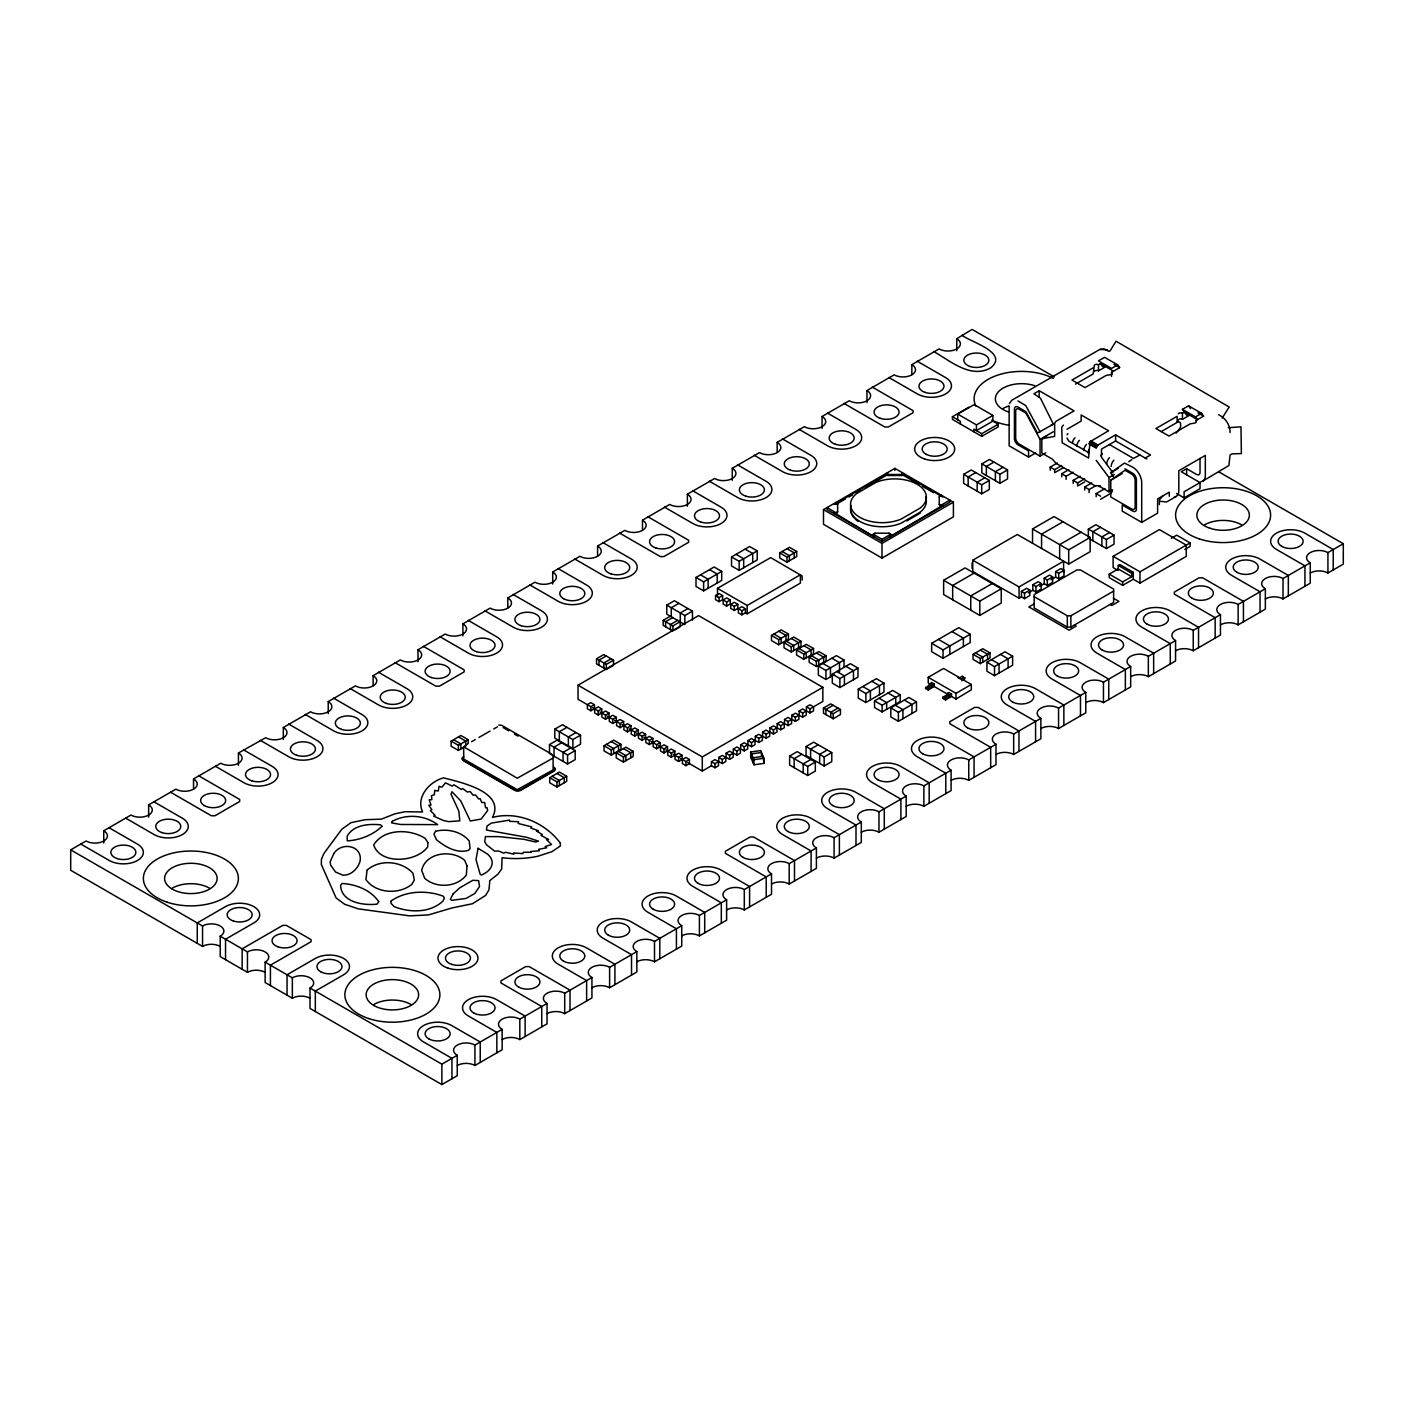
<?xml version="1.0" encoding="UTF-8"?>
<svg xmlns="http://www.w3.org/2000/svg" width="1414" height="1414" viewBox="0 0 1414 1414"><rect width="100%" height="100%" fill="white"/><g stroke="black" fill="none" stroke-linecap="round" stroke-linejoin="round"><path stroke-width="1.5" d="M1063.487 425.154A2.492 1.449 -60 0 0 1061.72 428.23L1062.232 442.829L1088.603 458.048L1090 441.769L1108.558 430.775L1081.162 414.956L1081.162 421.072L1067.022 429.237M1145.234 458.065L1150.536 455.008L1115.628 434.858L1097.953 445.057L1096.186 448.114L1089.116 444.031M1009.437 403.556L1011.717 400.303L1100.092 349.276L1104.069 348.922L1109 351.432L1110.167 350.76L1116.053 341.234L1229.19 407.002L1222.244 417.996M1075.506 384.131L1093.181 373.932L1094.295 365.395A2.492 1.449 0 0 1 1098.484 364.741L1100.428 363.628L1113.507 371.175M1161.23 431.588L1177.137 422.397L1178.251 419.993A2.492 1.449 0 0 1 1182.44 419.339L1190.5 414.691M1176.165 433.179L1180.584 427.346L1180.584 424.094A4.242 2.457 -60 0 0 1177.579 422.362M1162.909 495.819L1159.374 499.902L1159.374 504.604M553.104 756.437L553.104 769.905L517.277 789.648L463.81 759.106L463.615 746.769L467.875 743.852M553.669 757.692L517.277 778.213L463.615 746.769M1113.401 476.942L1110.768 472.665L1124.466 463.085L1132.861 467.256A12.496 7.211 60 0 1 1141.699 482.563L1141.699 522.367L1157.606 513.176L1157.606 498.895L1169.272 492.16L1169.272 496.243M1128.743 461.706L1131.889 459.515M1110.768 480.212L1124.996 470.261L1131.624 474.097A5.002 2.881 60 0 1 1135.159 480.212L1135.159 506.954A5.002 2.881 60 0 1 1131.624 508.987L1110.768 496.95L1110.768 480.212L1122.133 473.655M283.33 739.504L283.33 727.503L310.55 711.79A12.496 7.211 0 0 0 328.225 711.79A12.496 7.211 0 0 0 328.225 701.591L355.444 685.878A12.496 7.211 0 0 0 373.119 685.878A12.496 7.211 0 0 0 373.119 675.68L400.339 659.949A12.496 7.211 0 0 0 418.014 659.949A12.496 7.211 0 0 0 418.014 649.751L445.233 634.038A12.496 7.211 0 0 0 462.908 634.038A12.496 7.211 0 0 0 462.908 623.839L490.128 608.126A12.496 7.211 0 0 0 507.803 608.126A12.496 7.211 0 0 0 507.803 597.91L535.022 582.197A12.496 7.211 0 0 0 552.697 582.197A12.496 7.211 0 0 0 552.697 571.998L579.917 556.285A12.496 7.211 0 0 0 597.592 556.285A12.496 7.211 0 0 0 597.592 546.069L624.811 530.356A12.496 7.211 0 0 0 642.486 530.356A12.496 7.211 0 0 0 642.486 520.158L669.706 504.445A12.496 7.211 0 0 0 687.381 504.445A12.496 7.211 0 0 0 687.381 494.228L714.6 478.515A12.496 7.211 0 0 0 732.275 478.515A12.496 7.211 0 0 0 732.275 468.317L759.495 452.604A12.496 7.211 0 0 0 777.17 452.604A12.496 7.211 0 0 0 777.17 442.388L804.389 426.675A12.496 7.211 0 0 0 822.064 426.675A12.496 7.211 0 0 0 822.064 416.476L849.284 400.763A12.496 7.211 0 0 0 866.959 400.763A12.496 7.211 0 0 0 866.959 390.564L894.178 374.834A12.496 7.211 0 0 0 911.853 374.834A12.496 7.211 0 0 0 911.853 364.635L939.073 348.922A12.496 7.211 0 0 0 956.748 348.922A12.496 7.211 0 0 0 956.748 338.724L972.125 329.427L1054.402 376.937M947.097 694.751L947.097 693.514L949.748 696.271L947.097 694.751L942.855 697.19L942.855 698.41L945.506 699.948L951.516 696.483L955.988 699.064L971.33 689.785L971.33 684.482L943.58 668.451L928.238 677.324L928.238 683.033L931.561 684.959M220.231 946.408A12.496 7.211 0 0 0 202.555 946.408L70.7 870.282L70.7 849.867L86.077 840.994A12.496 7.211 0 0 0 103.752 840.994A12.496 7.211 0 0 0 103.752 830.778L130.972 815.065A12.496 7.211 0 0 0 148.647 815.065A12.496 7.211 0 0 0 148.647 804.866L175.866 789.153A12.496 7.211 0 0 0 193.541 789.153L193.541 778.937L220.761 763.224A12.496 7.211 0 0 0 238.436 763.224A12.496 7.211 0 0 0 238.436 753.026L265.655 737.719A12.496 7.211 0 0 0 283.33 737.719A12.496 7.211 0 0 0 283.33 727.503M957.72 419.799L957.72 414.09L976.455 424.907L976.455 430.616L992.893 421.125L998.196 424.2L998.196 426.851L981.758 436.343L952.417 419.392L952.417 416.741L968.855 407.25M957.72 414.09L974.158 404.598L992.893 415.416L992.893 421.125M696.006 577.46L714.088 567.014L721.706 571.415L721.706 580.429L703.624 590.875L696.006 586.474L696.006 577.46L703.624 581.861L721.706 571.415M731.533 556.957L749.614 546.511L757.232 550.912L757.232 559.926L739.151 570.355L731.533 565.971L731.533 556.957L739.151 561.34L757.232 550.912M823.496 509.606L894.903 468.388L953.407 502.164L953.407 516.852L882 558.07L823.496 524.294L823.496 509.606L882 543.383L953.407 502.164M834.101 504.498L887.833 473.478M835.939 504.462L845.201 499.107M848.913 496.968L852.624 494.829M856.318 492.691L860.03 490.552M865.598 487.335L887.833 474.503L901.973 474.503L903.74 473.478L901.973 475.528L887.833 475.528L886.065 473.478L887.833 475.528M976.455 424.907L992.893 415.416M666.754 605.121L684.836 615.55L684.836 624.564L666.754 614.136L666.754 605.121L674.372 600.72L692.453 611.166L692.453 620.18M1112.535 489.81L1109 491.842L1098.395 485.727L1094.86 485.727L1055.975 463.279L1052.44 459.197L1041.835 453.063L1041.835 438.782L1054.65 436.378L1054.65 424.147A2.492 1.449 -60 0 1 1056.417 421.072L1074.092 410.873L1039.184 390.724L1033.881 393.781L1040.51 398.271L1053.324 424.182L1037.434 433.073L1025.839 411.58L1017.974 407.055A5.002 2.881 60 0 0 1014.439 409.088L1014.439 438.676A5.002 2.881 60 0 0 1017.974 444.809L1028.579 450.925L1028.579 457.058L1035.649 452.975M678.879 603.336L671.279 607.72L671.279 616.734M939.267 504.197L941.035 505.222L949.872 500.114L949.872 502.164L882 541.35L827.031 509.606L827.031 507.573L835.868 512.663L837.636 511.638M1093.181 367.817L1071.971 380.048L1085.051 387.613L1106.261 375.364L1110.45 374.71A2.492 1.449 0 0 0 1111.563 372.306L1119.623 367.64L1117.679 364.883L1104.599 357.335L1098.484 360.87L1111.563 368.418L1117.679 364.883M973.804 431.747L973.804 429.096L981.758 433.691L998.196 424.2M464.075 747.14L458.401 750.41L451.154 746.221L451.154 741.113L460.876 735.51L468.122 739.699L468.122 743.092M717.481 596.69L717.481 588.33L770.683 557.611L802.145 575.975L802.145 580.058M596.549 658.765L603.796 654.594L613.517 660.197L613.517 665.305L606.27 669.494L596.549 663.873L596.549 658.765L606.27 664.386L613.517 660.197M663.184 620.304L672.905 625.907L672.905 631.015L663.184 625.395L663.184 620.304L670.43 616.115M779.715 552.892L789.436 547.289L796.683 551.478L796.683 556.568L786.962 562.189L779.715 558L779.715 552.892L786.962 557.081L796.683 551.478M1094.295 371.511A2.492 1.449 0 0 1 1098.484 370.875L1104.935 367.145M687.929 608.55L680.311 612.951L680.152 626.826L674.708 629.972M606.217 655.99L598.97 660.179L598.97 665.269M672.852 617.511L665.605 621.7L665.605 626.809M715.537 595.577L719.072 593.527L722.607 595.577L722.607 599.642L719.072 601.692L715.537 599.642L715.537 595.577L719.072 597.609L722.607 595.577M451.154 741.113L458.401 745.302L468.122 739.699M684.836 615.55L692.453 611.166M611.078 658.8L603.831 662.989L603.831 668.08M677.713 620.322L670.466 624.511L670.466 629.619M471.569 741.714L475.263 739.593M478.957 737.454L490.022 731.056M493.716 728.935L497.41 726.796M672.905 625.907L680.152 621.736M723.137 599.96L726.672 597.91L730.207 599.96L730.207 604.043L726.672 606.076L723.137 604.043L723.137 599.96L726.672 601.993L730.207 599.96M594.428 704.667L590.893 702.617L587.358 704.667L587.358 708.75L590.893 710.782L594.428 708.75L594.428 704.667L590.893 706.7L578.043 699.294L578.043 685.207L698.587 615.603L822.842 687.345L822.842 701.432L809.992 708.856L806.457 706.806L806.21 715.113L802.675 717.145L795.357 713.204L791.822 715.254L791.822 719.319L795.357 721.37L798.892 719.319L798.892 715.254L795.357 717.287L791.822 715.254M730.738 604.344L734.273 602.311L737.808 604.344L737.808 608.427L734.273 610.459L730.738 608.427L730.738 604.344L734.273 606.394L737.808 604.344M963.623 474.362L971.241 469.978L989.323 480.407L989.323 489.421L981.705 493.822L963.623 483.376L963.623 474.362L981.705 484.808L989.323 480.407M981.829 463.863L989.447 459.462L1007.528 469.908L1007.528 478.922L999.91 483.305L981.829 472.877L981.829 463.863L999.91 474.291L1007.528 469.908M738.338 608.727L741.873 606.694L745.408 608.727L745.408 612.81L741.873 614.86L738.338 612.81L738.338 608.727L741.873 610.777L745.408 608.727M975.748 472.576L968.148 476.978L968.148 485.992M993.954 462.078L986.353 466.461L986.353 475.475M717.481 588.33L747.175 605.475L800.377 574.756L800.377 583.116L747.175 613.835L745.408 612.81M874.93 533.184L873.163 535.217L874.93 533.184L889.07 533.184L890.838 535.217L889.07 533.184M939.267 497.056L941.035 495.006L939.267 496.031L939.267 505.222L941.035 506.247L941.035 505.222M1045.741 452.851L1040.068 456.139L1040.068 439.401L1053.324 431.747M1041.835 438.782L1047.138 435.724M906.816 520.9L920.178 513.176M984.798 477.808L977.18 482.192L977.18 491.206M1003.003 467.292L995.385 471.693L995.385 480.707M873.163 534.192L882 539.3L890.838 534.192M554.801 729.129L562.418 724.728L580.5 735.174L580.5 744.188L572.882 748.572L554.801 738.143L554.801 729.129L572.882 739.557L580.5 735.174M599.96 711.949L601.728 712.956L598.193 715.007L594.658 712.956L594.658 708.891L598.193 706.841L601.728 708.891L601.975 717.181L605.51 719.231L609.045 717.181L609.045 713.098L605.51 711.065L601.975 713.098L605.51 715.148L609.045 713.098M566.943 727.344L559.325 731.727L559.325 740.742M594.658 708.891L598.193 710.924L601.728 708.891M549.498 744.559L557.098 740.158L575.18 750.604L575.18 759.618L567.58 764.002L549.498 753.574L549.498 744.559L567.58 754.988L575.18 750.604M575.975 732.558L568.375 736.959L568.375 745.973M561.623 742.774L554.023 747.158L554.023 756.172M623.662 721.547L620.127 723.579L616.592 721.547L616.592 725.629L620.127 727.662L623.662 725.629L623.662 721.547L620.127 719.496L612.81 723.438L609.275 721.405L609.275 717.322L612.81 715.29L616.345 717.322L616.345 721.405L614.577 720.38M609.275 717.322L612.81 719.373L616.345 717.322M1050.231 470.155L1050.231 467.097L1057.301 463.014M570.673 747.988L563.055 752.372L563.055 761.404M1050.231 467.097L1054.65 469.66L1061.72 465.577M771.478 635.452L781.2 629.849L788.446 634.02L788.446 639.128L778.725 644.749L771.478 640.56L771.478 635.452L778.725 639.641L788.446 634.02M1063.487 467.61L1054.65 472.718L1054.65 469.66M1146.86 459.002L1115.628 440.974L1101.488 449.139L1101.488 457.305L1113.012 472.789M623.892 725.771L627.427 723.721L630.962 725.771L630.962 729.836L627.427 731.886L623.892 729.836L623.892 725.771L627.427 727.803L630.962 725.771M1061.72 476.801L1061.72 473.743L1068.79 469.66M1061.72 473.743L1066.138 476.288L1073.208 472.205M1187.848 415.398A7.494 4.33 -60 0 1 1185.904 414.284L1182.44 409.335L1188.555 405.8L1201.635 413.365L1203.579 416.123L1195.519 420.771A2.492 1.449 0 0 1 1195.007 423.033L1190.217 423.829L1169.007 436.078L1155.927 428.53L1177.137 416.282L1177.137 422.397M604.008 745.761L613.729 740.141L620.976 744.33L620.976 749.438L611.255 755.041L604.008 750.869L604.008 745.761L611.255 749.95L620.976 744.33M636.512 733.035L638.28 734.06L634.745 736.111L631.21 734.06L631.21 729.978L634.745 727.945L638.28 729.978L638.509 738.285L642.044 740.317L645.579 738.285L645.579 734.202L642.044 732.169L638.509 734.202L642.044 736.252L645.579 734.202M549.71 777.682L559.431 772.062L566.678 776.251L566.678 781.359L556.957 786.962L549.71 782.79L549.71 777.682L556.957 781.871L566.678 776.251M784.028 642.698L793.749 637.078L800.996 641.267L800.996 646.375L791.274 651.978L784.028 647.806L784.028 642.698L791.274 646.887L800.996 641.267M1178.251 413.86A2.492 1.449 0 0 1 1182.44 413.224L1184.384 412.093L1197.464 419.658L1195.519 416.9L1182.44 409.335M631.21 729.978L634.745 732.028L638.28 729.978M1073.208 483.429L1073.208 480.371L1080.278 476.288M1073.208 480.371L1077.627 482.916L1084.697 478.833M1195.519 416.9L1201.635 413.365M1084.697 481.891L1077.627 485.974L1077.627 482.916M616.204 752.796L625.925 747.193L633.172 751.364L633.172 756.472L623.45 762.093L616.204 757.904L616.204 752.796L623.45 756.985L633.172 751.364M796.577 649.945L806.298 644.324L813.545 648.513L813.545 653.622L803.824 659.224L796.577 655.053L796.577 649.945L803.824 654.134L813.545 648.513M660.197 742.65L656.662 744.683L653.127 742.65L653.127 746.716L656.662 748.766L660.197 746.716L660.197 742.65L656.662 740.6L649.362 744.542L645.827 742.509L645.827 738.426L649.362 736.376L652.897 738.426L652.897 742.509L651.129 741.484M1084.697 490.057L1084.697 486.999L1091.767 482.916M1110.768 472.665L1118.333 468.281M645.827 738.426L649.362 740.459L652.897 738.426M1109 491.842L1109 477.561L1114.303 474.503M1084.697 486.999L1089.116 489.544L1096.186 485.462M1021.438 596.849L1021.438 591.335L1026.741 588.277L1029.816 590.062L1029.816 595.559L1024.514 598.635L1021.438 596.849L1019.052 598.228L972.779 571.503L972.779 560.209L1017.32 534.492L1068.701 564.08L1090.159 551.69L1090.159 537.444L1053.996 516.57L1032.538 528.96L1032.538 543.206M809.126 657.192L818.847 651.571L826.094 655.76L826.094 660.868L816.373 666.471L809.126 662.3L809.126 657.192L816.373 661.381L826.094 655.76M943.633 580.288L965.09 567.898L1001.253 588.772L1001.253 603.018L979.796 615.408L943.633 594.534L943.633 580.288L979.796 601.162L1001.253 588.772M1096.186 496.703L1096.186 493.627L1105.023 488.537M660.444 746.857L663.979 744.824L667.514 746.857L667.514 750.94L663.979 752.99L660.444 750.94L660.444 746.857L663.979 748.907L667.514 746.857M1100.605 499.248L1109.442 494.14A6.257 3.606 -60 0 0 1112.571 490.852M974.122 573.112L952.665 585.502L952.665 599.748M1063.028 521.784L1041.57 534.174L1041.57 548.42M673.046 754.139L674.814 755.164L671.279 757.197L667.744 755.164L667.744 751.081L671.279 749.049L674.814 751.081L675.061 759.389L678.596 761.421L682.131 759.389L682.131 755.306L678.596 753.255L675.061 755.306L678.596 757.338L682.131 755.306M834.083 674.778L825.935 679.48L818.335 675.079L818.335 666.065L836.416 655.619L844.017 660.02L844.017 667.231M667.744 751.081L671.279 753.132L674.814 751.081M818.335 666.065L825.935 670.448L844.017 660.02M682.379 759.53L685.914 757.48L689.449 759.53L689.449 763.595L685.914 765.646L682.379 763.595L682.379 759.53L685.914 761.563L689.449 759.53M1200.026 458.348L1200.026 472.364A5.002 2.881 60 0 1 1196.491 474.397L1186.593 468.688L1181.291 471.746L1200.026 482.563L1200.026 488.678L1184.119 497.869L1176.625 493.539M832.298 674.125L850.38 663.679L857.98 668.08L857.98 677.094L839.898 687.54L832.298 683.139L832.298 674.125L839.898 678.526L857.98 668.08M992.204 583.558L970.746 595.948L970.746 610.194M1081.109 532.23L1059.652 544.62L1059.652 558.866M1088.338 538.115L1088.338 529.101L1095.956 524.7L1114.038 535.146L1114.038 544.16L1106.42 548.544L1089.841 538.981M578.043 685.207L702.298 756.932L822.842 687.345M1100.463 527.316L1092.863 531.699L1092.863 540.731M1032.538 528.96L1068.701 549.834L1090.159 537.444M687.681 762.588L702.298 771.019L711.436 765.752L711.436 761.669L714.971 759.618L722.271 763.56L725.806 761.527L725.806 757.444L722.271 755.412L718.736 757.444L718.736 761.527M726.054 753.22L729.589 751.188L733.124 753.22L729.589 755.27L726.054 753.22L726.054 757.303L729.589 759.353L733.124 757.303L733.353 749.013L736.888 746.963L740.423 749.013L740.423 753.079L736.888 755.129L733.353 753.079M740.671 744.789L744.206 742.739L747.741 744.789L747.741 748.872L744.206 750.905L740.671 748.872L740.671 744.789L744.206 746.822L747.741 744.789M747.971 740.565L751.506 738.532L755.041 740.565L755.041 744.648L751.506 746.68L747.971 744.648L747.971 740.565L751.506 742.597L755.041 740.565M755.288 736.341L758.823 738.391L762.358 736.341L762.358 740.423L758.823 742.474L755.288 740.423L755.288 736.341L758.823 734.308L766.123 738.249L769.658 736.199L769.905 727.91L773.44 725.859L776.975 727.91L776.975 731.992L773.44 734.025L769.905 731.992M762.588 732.134L766.123 730.084L769.658 732.134L766.123 734.166L762.588 732.134L762.588 736.199M777.205 723.685L780.74 721.653L784.275 723.685L784.275 727.768L780.74 729.801L777.205 727.768L777.205 723.685L780.74 725.736L784.275 723.685M784.523 719.461L788.058 717.428L791.593 719.461L791.593 723.544L788.058 725.594L784.523 723.544L784.523 719.461L788.058 721.511L791.593 719.461M799.14 711.03L802.675 708.98L806.21 711.03L802.675 713.063L799.14 711.03L799.14 715.113M806.457 706.806L809.992 704.773L813.527 706.806L813.527 710.889L809.992 712.921L806.457 710.889M1109.513 532.53L1101.895 536.931L1101.895 545.945M972.779 560.209L1019.052 586.934L1063.593 561.217L1063.593 572.511M1200.026 482.563L1184.119 491.754L1184.119 497.869M1176.218 496.438L1166.674 501.952L1160.434 501.334M1202.731 481.131L1228.89 465.542L1230.074 455.008L1232.054 453.876L1241.368 453.594L1240.979 426.816L1228.183 427.7M711.436 761.669L714.971 763.701L718.506 761.669L718.506 765.752L714.971 767.784L711.436 765.752M718.736 757.444L722.271 759.477L725.806 757.444M733.353 749.013L736.888 751.046L740.423 749.013M769.905 727.91L773.44 729.942L776.975 727.91M1088.338 529.101L1106.42 539.529L1114.038 535.146M931.649 643.317L958.763 627.657L970.181 634.25L970.181 642.628L943.05 658.288L931.649 651.695L931.649 643.317L943.05 649.91L970.181 634.25M1032.839 590.274L1032.839 584.76L1038.141 581.702L1041.217 583.469L1041.217 588.984L1035.914 592.042L1032.839 590.274L1028.278 592.908M1044.239 583.682L1044.239 578.185L1049.542 575.109L1052.617 576.894L1052.617 582.409L1047.314 585.467L1044.239 583.682L1039.679 586.333M1055.639 577.106L1055.639 571.592L1060.942 568.534L1064.017 570.302L1064.017 575.816L1058.715 578.874L1055.639 577.106L1051.079 579.74M823.478 708.061L830.725 703.872L840.446 709.492L840.446 714.6L833.199 718.772L823.478 713.169L823.478 708.061L833.199 713.681L840.446 709.492M858.28 689.131L876.362 678.685L883.962 683.086L883.962 692.1L865.881 702.528L858.28 698.145L858.28 689.131L865.881 693.514L883.962 683.086M1021.438 591.335L1024.514 593.12L1029.816 590.062M1032.839 584.76L1035.914 586.527L1041.217 583.469M1044.239 578.185L1047.314 579.952L1052.617 576.894M1055.639 571.592L1058.715 573.377L1064.017 570.302M833.164 705.286L825.917 709.457L825.917 714.565M838.025 708.078L830.778 712.267L830.778 717.375M1118.138 570.514L1113.118 567.615L1113.118 556.321L1159.392 529.596L1186.258 545.097L1186.258 556.391L1139.967 583.116L1133.25 579.245L1122.645 585.361L1109.212 577.619L1109.212 574.137L1118.227 568.941L1131.66 576.7L1131.66 573.218L1118.227 565.476L1118.227 568.941M1034.164 603.884L1028.862 606.942L1069.09 630.167L1076.16 626.084L1074.393 625.059M874.541 700.849L892.623 690.421L900.223 694.804L900.223 701.485L882.142 711.931L874.541 707.53L874.541 700.849L882.142 705.25L900.223 694.804M1118.227 565.476L1119.817 564.557L1133.25 572.299L1133.25 579.245M789.631 756.03L797.249 751.647L815.33 762.075L815.33 771.09L807.712 775.491L789.631 765.045L789.631 756.03L807.712 766.476L815.33 762.075M806.068 746.539L813.686 742.156L831.768 752.584L831.768 761.616L824.15 765.999L806.068 755.553L806.068 746.539L824.15 756.985L831.768 752.584M1171.305 538.292L1176.713 535.181L1190.146 542.923L1190.146 546.405L1184.844 549.463M973.062 654.346L982.783 648.726L990.03 652.914L990.03 658.005L980.309 663.626L973.062 659.437L973.062 654.346L980.309 658.517L990.03 652.914M801.773 754.245L794.155 758.646L794.155 767.661M818.211 744.754L810.593 749.155L810.593 758.169M934.212 686.497L928.203 689.961L925.551 688.424L931.561 682.502L934.212 684.04L934.212 686.497L948.865 694.946M890.802 707.901L908.884 697.456L916.484 701.857L916.484 710.871L898.403 721.317L890.802 716.916L890.802 707.901L898.403 712.303L916.484 701.857M925.551 688.424L930.059 685.825M929.793 683.528L932.445 685.065L934.212 684.04M925.551 687.204L928.203 688.742L932.445 686.285L932.445 685.065M1131.66 573.218L1133.25 572.299M810.805 759.477L803.205 763.86L803.205 772.875M827.243 749.986L819.643 754.369L819.643 763.383M1109.212 574.137L1122.645 581.896L1131.66 576.7M1113.118 556.321L1139.967 571.822L1186.258 545.097M1186.54 545.009L1190.146 542.923M959.311 677.942L962.139 676.316L964.79 677.854L961.785 680.806M986.937 662.247L1005.018 651.801L1012.618 656.202L1012.618 665.216L994.537 675.662L986.937 671.261L986.937 662.247L994.537 666.63L1012.618 656.202M1034.164 596.673L1067.323 615.797L1070.858 615.797L1113.613 591.123M961.962 679.48L964.79 677.854M947.097 693.514L948.865 692.507L951.516 694.027L951.516 696.483M942.855 698.41L947.362 695.812M949.748 695.052L951.516 694.027M942.855 697.19L945.506 698.728L949.748 696.271M928.238 677.324L955.988 693.337L971.33 684.482M1070.858 627.091L1113.613 602.417L1113.613 589.072L1080.455 569.948L1076.92 569.948L1034.164 594.622L1034.164 607.967L1067.323 627.091L1070.858 627.091L1070.858 615.797M70.7 849.867L202.555 925.993A12.496 7.211 0 0 1 220.231 925.993A12.496 7.211 0 0 1 220.231 936.192L247.45 951.905A12.496 7.211 0 0 1 265.125 951.905A12.496 7.211 0 0 1 265.125 962.121L292.345 977.834A12.496 7.211 0 0 1 310.02 977.834A12.496 7.211 0 0 1 310.02 988.033L441.875 1064.159L457.252 1055.286A12.496 7.211 0 0 1 457.252 1045.07A12.496 7.211 0 0 1 474.927 1045.07L502.147 1029.357A12.496 7.211 0 0 1 502.147 1019.158A12.496 7.211 0 0 1 519.822 1019.158L547.041 1003.445A12.496 7.211 0 0 1 547.041 993.247A12.496 7.211 0 0 1 564.716 993.247L591.936 977.516A12.496 7.211 0 0 1 591.936 967.317A12.496 7.211 0 0 1 609.611 967.317L636.83 951.604A12.496 7.211 0 0 1 636.83 941.406A12.496 7.211 0 0 1 654.505 941.406L681.725 925.675A12.496 7.211 0 0 1 681.725 915.477A12.496 7.211 0 0 1 699.4 915.477L726.619 899.764A12.496 7.211 0 0 1 726.619 889.565A12.496 7.211 0 0 1 744.294 889.565L771.514 873.852A12.496 7.211 0 0 1 771.514 863.636A12.496 7.211 0 0 1 789.189 863.636L816.408 847.923A12.496 7.211 0 0 1 816.408 837.724A12.496 7.211 0 0 1 834.083 837.724L861.303 822.011A12.496 7.211 0 0 1 861.303 811.795A12.496 7.211 0 0 1 878.978 811.795L906.197 796.082A12.496 7.211 0 0 1 906.197 785.884A12.496 7.211 0 0 1 923.872 785.884L951.092 770.17A12.496 7.211 0 0 1 951.092 759.954A12.496 7.211 0 0 1 968.767 759.954L995.986 744.241A12.496 7.211 0 0 1 995.986 734.043A12.496 7.211 0 0 1 1013.661 734.043L1040.881 718.33A12.496 7.211 0 0 1 1040.881 708.114A12.496 7.211 0 0 1 1058.556 708.114L1085.775 692.4A12.496 7.211 0 0 1 1085.775 682.202A12.496 7.211 0 0 1 1103.45 682.202L1130.67 666.489A12.496 7.211 0 0 1 1130.67 656.29A12.496 7.211 0 0 1 1148.345 656.29L1175.564 640.56A12.496 7.211 0 0 1 1175.564 630.361A12.496 7.211 0 0 1 1193.239 630.361L1220.459 614.648A12.496 7.211 0 0 1 1220.459 604.45A12.496 7.211 0 0 1 1238.134 604.45L1265.353 588.737A12.496 7.211 0 0 1 1265.353 578.52A12.496 7.211 0 0 1 1283.028 578.52L1310.248 562.807A12.496 7.211 0 0 1 1310.248 552.609A12.496 7.211 0 0 1 1327.923 552.609L1343.3 543.718L1343.3 564.133L1327.923 573.006A12.496 7.211 0 0 0 1310.248 573.006M310.02 988.033L310.02 1008.447L441.875 1084.573L457.252 1075.683L457.252 1055.286M457.252 1065.484A12.496 7.211 0 0 1 474.927 1065.484L502.147 1049.771L502.147 1029.357M502.147 1039.573A12.496 7.211 0 0 1 519.822 1039.573L547.041 1023.86L547.041 1003.445M547.041 1013.644A12.496 7.211 0 0 1 564.716 1013.644L591.936 997.931L591.936 977.516M591.936 987.732A12.496 7.211 0 0 1 609.611 987.732L636.83 972.019L636.83 951.604M636.83 961.803A12.496 7.211 0 0 1 654.505 961.803L681.725 946.09L681.725 925.675M681.725 935.891A12.496 7.211 0 0 1 699.4 935.891L726.619 920.178L726.619 899.764M726.619 909.962A12.496 7.211 0 0 1 744.294 909.962L771.514 894.249L771.514 873.852M771.514 884.05A12.496 7.211 0 0 1 789.189 884.05L816.408 868.337L816.408 847.923M816.408 858.121A12.496 7.211 0 0 1 834.083 858.121L861.303 842.408L861.303 822.011M861.303 832.21A12.496 7.211 0 0 1 878.978 832.21L906.197 816.497L906.197 796.082M906.197 806.298A12.496 7.211 0 0 1 923.872 806.298L951.092 790.567L951.092 770.17M951.092 780.369A12.496 7.211 0 0 1 968.767 780.369L995.986 764.656L995.986 744.241M995.986 754.457A12.496 7.211 0 0 1 1013.661 754.457L1040.881 738.744L1040.881 718.33M1040.881 728.528A12.496 7.211 0 0 1 1058.556 728.528L1085.775 712.815L1085.775 692.4M1085.775 702.617A12.496 7.211 0 0 1 1103.45 702.617L1130.67 686.904L1130.67 666.489M1130.67 676.687A12.496 7.211 0 0 1 1148.345 676.687L1175.564 660.974L1175.564 640.56M1175.564 650.776A12.496 7.211 0 0 1 1193.239 650.776L1220.459 635.063L1220.459 614.648M1220.459 624.847A12.496 7.211 0 0 1 1238.134 624.847L1265.353 609.134L1265.353 588.737M1265.353 598.935A12.496 7.211 0 0 1 1283.028 598.935L1310.248 583.222L1310.248 562.807M1050.69 425.42L1053.324 424.182M750.675 752.001L760.608 750.569L763.949 758.258L763.949 763.366L753.998 764.797L750.675 757.091L750.675 752.001L753.998 759.689L753.998 764.797M753.998 759.689L763.949 758.258M498.718 725.046L501.563 725.241L551.831 754.281M1099.968 349.505L1107.462 349.735M1139.914 455.008L1133.462 458.419L1109.442 444.544M1218.585 414.709C1225.372 417.855 1230.233 425.013 1230.074 432.56M1114.02 364.405L1119.623 367.64M1197.976 412.888L1203.579 416.123M1218.939 471.923L1343.3 543.718M962.05 335.242C969.845 341.852 1009.79 352.652 990.507 368.011C970.304 378.934 950.261 360.764 933.77 351.573M1090.883 440.974L1097.953 445.057M1090.424 441.309L1097.494 445.392M1090 441.769L1097.07 445.834M1017.974 400.922L1025.769 405.606L1040.068 431.836M1089.628 442.299L1096.698 446.382M1089.346 442.882L1096.416 446.965M1089.169 443.483L1096.239 447.549M1124.996 468.829L1132.861 473.372A5.002 2.881 60 0 1 1136.396 479.505L1136.396 509.093A5.002 2.881 60 0 1 1132.861 511.126L1122.256 505.01L1122.256 511.126L1141.699 522.367M1088.974 452.727L1068.79 441.08L1067.022 438.022M917.156 361.171L945.613 377.591A19.99 11.542 0 0 1 945.613 393.923A19.99 11.542 0 0 1 917.332 393.923L888.876 377.503M1040.068 456.139L1019.211 444.084A5.002 2.881 60 0 1 1015.676 437.969L1015.676 411.227A5.002 2.881 60 0 1 1019.211 409.194L1025.839 413.012L1040.068 439.401M1096.186 493.627L1100.605 496.19M1028.579 457.058L1009.136 445.817L1009.136 406.03M952.417 416.741L960.371 421.337L960.371 423.988M872.261 387.083L913.091 410.661L913.091 412.694L888.346 426.993L884.811 426.993L843.981 403.414M827.367 413.012L855.823 429.432A19.99 11.542 0 0 1 855.823 445.764A19.99 11.542 0 0 1 827.543 445.764L799.087 429.326M901.973 473.478L942.802 497.056M918.676 484.154L901.973 474.503L901.973 475.528M922.388 486.292L933.523 492.726M1113.472 598.263L1118.916 601.392L1111.846 605.475L1110.078 604.467M782.472 438.923L810.929 455.361A19.99 11.542 0 0 1 810.929 471.675A19.99 11.542 0 0 1 782.649 471.675L754.192 455.255M837.636 504.498L835.868 502.465L837.636 503.49L837.636 512.663L835.868 513.689L835.868 512.663M737.578 464.853L766.034 481.273A19.99 11.542 0 0 1 766.034 497.604A19.99 11.542 0 0 1 737.755 497.604L709.298 481.167M1000.493 654.417L1008.111 658.818L1008.111 667.832M951.993 631.563L963.394 638.156L963.394 646.534M980.344 650.122L987.591 654.311L987.591 659.419M991.461 659.631L999.062 664.032L999.062 673.046M975.483 652.932L982.73 657.121L982.73 662.229M692.683 490.764L721.14 507.202A19.99 11.542 0 0 1 721.14 523.516A19.99 11.542 0 0 1 692.86 523.516L664.403 507.096M786.997 548.685L794.244 552.874L794.244 557.982M938.419 639.393L949.837 645.986L949.837 654.364M782.136 551.495L789.383 555.684L789.383 560.775M745.09 549.127L752.708 553.51L752.708 562.525M964.79 679.073L962.139 676.316M957.897 677.536L960.548 679.073M736.058 554.341L743.658 558.742L743.658 567.756M647.789 516.693L688.618 540.254L688.618 542.304L663.873 556.586L660.338 556.586L619.509 533.007M929.793 684.747L932.445 686.285M709.563 569.63L717.181 574.031L717.181 583.045M700.531 574.844L708.131 579.245L708.131 588.259M831.892 658.235L839.509 662.618L839.509 671.65M845.855 666.294L853.473 670.696L853.473 679.71M871.837 681.301L879.455 685.684L879.455 694.698M904.359 700.071L911.977 704.472L911.977 713.487M888.098 693.037L895.716 697.42L895.716 704.101M778.761 631.245L786.007 635.434L786.007 640.524M791.31 638.492L798.557 642.681L798.557 647.771M803.859 645.738L811.106 649.927L811.106 655.018M816.408 652.985L823.655 657.157L823.655 662.265M773.9 634.055L781.147 638.227L781.147 643.335M786.449 641.302L793.696 645.473L793.696 650.581M798.998 648.549L806.245 652.72L806.245 657.828M811.548 655.778L818.794 659.967L818.794 665.075M822.86 663.449L830.46 667.85L830.46 676.864M836.823 671.509L844.423 675.91L844.423 684.924M862.805 686.515L870.405 690.916L870.405 699.93M895.327 705.286L902.927 709.687L902.927 718.701M879.066 698.251L886.666 702.634L886.666 709.315M602.894 542.605L631.351 559.025A19.99 11.542 0 0 1 631.351 575.357A19.99 11.542 0 0 1 603.071 575.357L574.614 558.937M558 568.516L586.457 584.954A19.99 11.542 0 0 1 586.457 601.286A19.99 11.542 0 0 1 558.177 601.286L529.72 584.848M513.105 594.446L541.562 610.866A19.99 11.542 0 0 1 541.562 627.197A19.99 11.542 0 0 1 513.282 627.197L484.825 610.777M468.211 620.357L496.668 636.795A19.99 11.542 0 0 1 496.668 653.127A19.99 11.542 0 0 1 468.388 653.127L439.931 636.689M592.66 707.725L594.428 708.75M607.278 716.156L609.045 717.181M621.895 724.604L623.662 725.629M629.195 728.829L630.962 729.836M643.812 737.26L645.579 738.285M658.429 745.708L660.197 746.716M665.747 749.915L667.514 750.94M680.364 758.364L682.131 759.389M611.29 741.555L618.537 745.744L618.537 750.834M623.486 748.589L630.732 752.778L630.732 757.886M606.429 744.365L613.676 748.536L613.676 753.644M618.625 751.4L625.872 755.589L625.872 760.679M423.316 646.286L464.146 669.847L464.146 671.897L439.401 686.179L435.865 686.179L395.036 662.618M503.207 727.627L508.757 730.826M514.289 734.025L518.001 736.164M556.992 773.476L564.239 777.665L564.239 782.755M378.422 672.198L406.878 688.636A19.99 11.542 0 0 1 406.878 704.967A19.99 11.542 0 0 1 378.599 704.967L350.142 688.53M552.132 776.286L559.378 780.457L559.378 785.565M458.454 736.906L465.701 741.095L465.701 746.203M453.594 739.716L460.84 743.905L460.84 748.996M333.527 698.127L361.984 714.547A19.99 11.542 0 0 1 361.984 730.879A19.99 11.542 0 0 1 333.704 730.879L305.247 714.441M288.633 724.039L317.09 740.476A19.99 11.542 0 0 1 317.09 756.79A19.99 11.542 0 0 1 288.81 756.79L260.353 740.37M243.738 749.968L272.195 766.388A19.99 11.542 0 0 1 272.195 782.72A19.99 11.542 0 0 1 243.915 782.72L215.458 766.282M198.844 775.879L239.673 799.458L239.673 801.491L214.928 815.772L211.393 815.772L170.564 792.211M153.949 801.809L182.406 818.229A19.99 11.542 0 0 1 182.406 834.56A19.99 11.542 0 0 1 154.126 834.56L125.669 818.123M109.055 827.72L137.512 844.158A19.99 11.542 0 0 1 137.512 860.472A19.99 11.542 0 0 1 109.231 860.472L80.775 844.052M265.125 972.319A12.496 7.211 0 0 0 247.45 972.319L220.231 956.606L220.231 936.192M310.02 998.231A12.496 7.211 0 0 0 292.345 998.231L265.125 982.518L265.125 962.121M1096.186 460.363L1109 477.561M1188.555 405.8L1190.5 408.558M1100.428 363.628L1101.948 365.802A7.494 4.33 -60 0 0 1103.892 366.933M763.949 763.366L763.118 756.331L753.167 757.763L753.167 762.871M1333.225 569.948L1333.225 549.551L1304.769 533.113A19.99 11.542 0 0 0 1276.489 533.113A19.99 11.542 0 0 0 1276.489 549.445L1304.945 565.865L1304.945 586.28M1327.923 552.609L1327.923 573.006M1288.331 595.877L1288.331 575.463L1259.874 559.025A19.99 11.542 0 0 0 1231.594 559.025A19.99 11.542 0 0 0 1231.594 575.357L1260.051 591.794L1260.051 612.191M1283.028 578.52L1283.028 598.935M1243.436 621.789L1243.436 601.374L1202.607 577.813L1199.072 577.813L1174.327 592.095L1174.327 594.145L1215.156 617.706L1215.156 638.121M1238.134 604.45L1238.134 624.847M1198.542 647.718L1198.542 627.303L1170.085 610.866A19.99 11.542 0 0 0 1141.805 610.866A19.99 11.542 0 0 0 1141.805 627.197L1170.262 643.635L1170.262 664.032M1193.239 630.361L1193.239 650.776M1186.593 468.688L1186.593 474.804M1182.44 413.224L1182.44 419.339M1153.647 673.63L1153.647 653.215L1125.191 636.795A19.99 11.542 0 0 0 1096.911 636.795A19.99 11.542 0 0 0 1096.911 653.127L1125.367 669.547L1125.367 689.961M1148.345 656.29L1148.345 676.687M1139.967 571.822L1139.967 583.116M1122.645 581.896L1122.645 585.361M1115.628 434.858L1115.628 440.974M1111.563 372.306L1111.563 376.389M1108.753 699.559L1108.753 679.144L1080.296 662.706A19.99 11.542 0 0 0 1052.016 662.706A19.99 11.542 0 0 0 1052.016 679.038L1080.473 695.476L1080.473 715.873M1106.42 539.529L1106.42 548.544M1103.45 682.202L1103.45 702.617M1098.484 364.741L1098.484 370.875M1089.116 489.544L1089.116 492.62M1068.701 549.834L1068.701 564.08M1067.323 615.797L1067.323 627.091M1066.138 476.288L1066.138 479.346M1063.858 725.47L1063.858 705.056L1035.401 688.636A19.99 11.542 0 0 0 1007.121 688.636A19.99 11.542 0 0 0 1007.121 704.967L1035.578 721.387L1035.578 741.802M1058.715 573.377L1058.715 578.874M1058.556 708.114L1058.556 728.528M1047.314 579.952L1047.314 585.467M1039.184 390.724L1039.184 396.839M1035.914 586.527L1035.914 592.042M1024.514 593.12L1024.514 598.635M1019.052 586.934L1019.052 598.228M1018.964 751.382L1018.964 730.985L978.135 707.407L974.6 707.407L949.855 721.688L949.855 723.738L990.684 747.317L990.684 767.714M1013.661 734.043L1013.661 754.457M999.91 474.291L999.91 483.305M994.537 666.63L994.537 675.662M981.758 433.691L981.758 436.343M981.705 484.808L981.705 493.822M980.309 658.517L980.309 663.626M979.796 601.162L979.796 615.408M974.069 777.311L974.069 756.897L945.613 740.476A19.99 11.542 0 0 0 917.332 740.476A19.99 11.542 0 0 0 917.332 756.79L945.789 773.228L945.789 793.643M972.09 562.843L972.09 568.357M968.767 759.954L968.767 780.369M956.748 338.724L956.748 350.725M955.988 693.337L955.988 699.064M945.506 698.728L945.506 699.948M943.05 649.91L943.05 658.288M942.802 506.247L942.802 505.222L889.07 537.267M929.175 803.223L929.175 782.826L900.718 766.388A19.99 11.542 0 0 0 872.438 766.388A19.99 11.542 0 0 0 872.438 782.72L900.895 799.14L900.895 819.554M928.203 688.742L928.203 689.961M923.872 785.884L923.872 806.298M911.853 364.635L911.853 374.639M898.403 712.303L898.403 721.317M894.903 468.388L894.903 470.42M884.28 829.152L884.28 808.737L855.823 792.317A19.99 11.542 0 0 0 827.543 792.317A19.99 11.542 0 0 0 827.543 808.631L856 825.069L856 845.484M882 539.3L882 541.35M882 543.383L882 558.07M882.142 705.25L882.142 711.931M878.978 811.795L878.978 832.21M874.93 537.267L834.101 512.663L834.101 513.689M866.959 390.564L866.959 402.548M865.881 693.514L865.881 702.528M839.898 678.526L839.898 687.54M839.386 855.063L839.386 834.667L810.929 818.229A19.99 11.542 0 0 0 782.649 818.229A19.99 11.542 0 0 0 782.649 834.56L811.106 850.981L811.106 871.395M834.083 837.724L834.083 858.121M833.199 713.681L833.199 718.772M825.935 670.448L825.935 679.48M824.15 756.985L824.15 765.999M822.064 416.476L822.064 428.477M816.373 661.381L816.373 666.471M809.992 708.856L809.992 712.921M807.712 766.476L807.712 775.491M803.824 654.134L803.824 659.224M802.675 713.063L802.675 717.145M795.357 717.287L795.357 721.37M794.491 880.993L794.491 860.578L753.662 837L750.127 837L725.382 851.299L725.382 853.331L766.211 876.91L766.211 897.307M791.274 646.887L791.274 651.978M789.189 863.636L789.189 884.05M788.058 721.511L788.058 725.594M786.962 557.081L786.962 562.189M780.74 725.736L780.74 729.801M778.725 639.641L778.725 644.749M777.17 442.388L777.17 452.392M773.44 729.942L773.44 734.025M766.123 734.166L766.123 738.249M761.439 755.889L761.439 752.478L751.506 753.909L751.506 759.018M758.823 738.391L758.823 742.474M751.506 742.597L751.506 746.68M749.597 906.904L749.597 886.49L721.14 870.07A19.99 11.542 0 0 0 692.86 870.07A19.99 11.542 0 0 0 692.86 886.401L721.317 902.821L721.317 923.236M747.175 605.475L747.175 613.835M744.206 746.822L744.206 750.905M744.294 889.565L744.294 909.962M741.873 610.777L741.873 614.86M739.151 561.34L739.151 570.355M736.888 751.046L736.888 755.129M734.273 606.394L734.273 610.459M732.275 468.317L732.275 480.318M729.589 755.27L729.589 759.353M726.672 601.993L726.672 606.076M722.271 759.477L722.271 763.56M719.072 597.609L719.072 601.692M714.971 763.701L714.971 767.784M704.702 932.833L704.702 912.419L676.246 895.981A19.99 11.542 0 0 0 647.966 895.981A19.99 11.542 0 0 0 647.966 912.313L676.422 928.751L676.422 949.148M703.624 581.861L703.624 590.875M702.298 756.932L702.298 771.019M699.4 915.477L699.4 935.891M687.381 494.228L687.381 506.23M685.914 761.563L685.914 765.646M678.596 757.338L678.596 761.421M671.279 753.132L671.279 757.197M663.979 748.907L663.979 752.99M659.808 958.745L659.808 938.33L631.351 921.91A19.99 11.542 0 0 0 603.071 921.91A19.99 11.542 0 0 0 603.071 938.242L631.528 954.662L631.528 975.077M656.662 744.683L656.662 748.766M654.505 941.406L654.505 961.803M649.362 740.459L649.362 744.542M642.486 520.158L642.486 530.162M642.044 736.252L642.044 740.317M634.745 732.028L634.745 736.111M627.427 727.803L627.427 731.886M623.45 756.985L623.45 762.093M620.127 723.579L620.127 727.662M614.913 984.674L614.913 964.26L586.457 947.822A19.99 11.542 0 0 0 558.177 947.822A19.99 11.542 0 0 0 558.177 964.154L586.633 980.591L586.633 1000.988M612.81 719.373L612.81 723.438M611.255 749.95L611.255 755.041M609.611 967.317L609.611 987.732M606.27 664.386L606.27 669.494M605.51 715.148L605.51 719.231M598.193 710.924L598.193 715.007M597.592 546.069L597.592 556.073M590.893 706.7L590.893 710.782M572.882 739.557L572.882 748.572M570.019 1010.586L570.019 990.171L529.189 966.61L525.654 966.61L500.909 980.892L500.909 982.924L541.739 1006.503L541.739 1026.918M567.58 754.988L567.58 764.002M564.716 993.247L564.716 1013.644M556.957 781.871L556.957 786.962M552.697 571.998L552.697 584M525.124 1036.497L525.124 1016.1L496.668 999.663A19.99 11.542 0 0 0 468.388 999.663A19.99 11.542 0 0 0 468.388 1015.994L496.844 1032.432L496.844 1052.829M519.822 1019.158L519.822 1039.573M507.803 597.91L507.803 607.914M480.23 1062.427L480.23 1042.012L451.773 1025.592A19.99 11.542 0 0 0 423.493 1025.592A19.99 11.542 0 0 0 423.493 1041.906L451.95 1058.344L451.95 1078.758M474.927 1045.07L474.927 1065.484M462.908 623.839L462.908 635.84M458.401 745.302L458.401 750.41M441.875 1064.159L441.875 1084.573M418.014 649.751L418.014 661.752M373.119 675.68L373.119 685.666M328.225 701.591L328.225 713.593M315.322 1011.505L315.322 991.09L343.602 974.776A19.99 11.542 0 0 0 343.602 958.445A19.99 11.542 0 0 0 315.322 958.445L287.042 974.776L287.042 995.173M292.345 977.834L292.345 998.231M270.428 985.593L270.428 965.179L311.08 941.706L311.08 939.656L286.335 925.375L282.8 925.375L242.148 948.847L242.148 969.262M247.45 951.905L247.45 972.319M238.436 753.026L238.436 765.274M225.533 959.664L225.533 939.25L253.813 922.935A19.99 11.542 0 0 0 253.813 906.604A19.99 11.542 0 0 0 225.533 906.604L197.253 922.935L197.253 943.332M202.555 925.993L202.555 946.408M148.647 804.866L148.647 817.115M103.752 830.778L103.752 843.027M193.541 778.937A12.496 7.211 0 0 1 193.541 789.153M1009.331 425.314A47.493 27.414 0 0 1 991.727 420.135M975.748 405.924A47.493 27.414 0 0 1 996.799 375.435A47.493 27.414 0 0 1 1053.412 378.457M373.826 1004.47A26.247 15.147 0 0 1 410.944 1004.47M172.331 888.133A26.247 15.147 0 0 1 209.449 888.133M1008.5 411.951A26.247 15.147 0 0 1 998.885 391.254A26.247 15.147 0 0 1 1034.73 385.704M1204.551 524.841A26.247 15.147 0 0 1 1241.669 524.841M1003.056 408.522A26.247 15.147 0 0 1 1008.5 406.101M462.838 757.78A4.401 2.545 0 0 0 463.545 760.838L514.572 790.302A4.401 2.545 0 0 0 520.794 790.302L553.74 771.302A4.401 2.545 0 0 0 553.74 767.696M463.545 756.631A4.401 2.545 0 0 0 463.545 760.219L514.572 789.684A4.401 2.545 0 0 0 520.794 789.684L553.74 770.683A4.401 2.545 0 0 0 553.74 767.095M858.121 521.359A31.727 18.311 0 0 1 855.17 519.009M853.95 517.754A31.727 18.311 0 0 1 852.041 515.085M851.369 513.689A31.727 18.311 0 0 1 850.609 510.825M850.928 505.487A31.727 18.311 0 0 0 865.704 524.064A31.727 18.311 0 0 0 901.089 523.18L920.178 512.151A31.727 18.311 0 0 0 925.516 497.056M1110.697 489.757A2.492 1.449 -60 0 1 1109.442 491.082M1106.791 463.827A6.257 3.606 -60 0 1 1109.442 457.623M1111.21 466.39A6.257 3.606 -60 0 1 1113.861 460.186M1067.022 434.752A6.257 3.606 -60 0 1 1067.906 433.656M1100.746 455.891A6.257 3.606 -60 0 1 1102.372 453.541M1083.813 450.571A6.257 3.606 -60 0 1 1086.465 444.367M1088.232 453.116A6.257 3.606 -60 0 1 1089.257 449.263M1076.743 446.488A6.257 3.606 -60 0 1 1079.395 440.284M1072.448 442.688A6.257 3.606 -60 0 1 1074.976 437.721M1200.91 481.697A12.496 7.211 60 0 0 1205.329 475.422L1205.329 455.414L1178.816 470.721L1178.816 490.729A12.496 7.211 60 0 1 1174.398 497.003M1100.163 485.55A6.257 3.606 -60 0 1 1099.102 486.681M560.386 843.204L560.333 846.014L551.813 851.741L537.974 856.212A63.559 36.693 0 0 1 502.094 857.732L501.652 869.044L497.905 874.206L489.845 880.586L488.944 889.883L485.621 895.416L472.488 903.723L451.826 908L428.407 914.929L409.724 915.865L358.255 908.849L344.68 904.271L336.09 897.925L321.314 864.467L321.455 859.164L323.912 853.473L341.835 829.205L350.99 822.665L365.148 819.696L381.267 819.166L394.877 813.863L405.005 811.707L422.609 811.972C415.645 797.107 429.556 781.518 443.589 777.841C459.797 782.207 505.858 791.504 492.461 817.433C517.559 810.858 545.203 822.612 560.386 843.204M427.912 842.585L427.735 846.774C416.918 862.416 380.278 865.068 373.685 844.971C383.724 828.427 410.095 828.604 425.225 838.431L427.912 842.585M466.991 865.828L466.373 874.966C456.916 887.532 436.166 888.593 424.695 878.306L421.69 870.352C425.508 852.412 452.038 849.178 464.64 860.295L466.991 865.828M391.095 901.018L390.918 903.21L394.135 906.621C409.76 912.772 429.874 913.214 442.9 901.142L444.35 898.137L443.377 896.264C427.116 889.989 405.765 890.555 391.095 901.018M434.699 790.461L434.328 794.809L431.464 795.675L431.889 799.635L429.255 799.776L431.04 805.079L428.76 805.202L431.871 809.709L430.369 810.558L435.052 815.277L433.656 816.09L443.165 820.42L448.521 821.658L459.797 820.827L458.825 811.088L451.048 794.208L451.914 791.734L460.734 800.854L470.314 821.004L481.149 819.059L487.671 810.54L487.052 807.588L485.568 807.783L484.666 802.41L481.856 802.622L480.106 798.592L478.604 798.928L475.493 794.968L473.054 795.181L470.12 791.504L467.415 792.087L462.59 788.446L461.371 789.472L453.912 784.805L452.233 786.113L445.498 782.843L441.875 787.174L439.012 786.343L438.34 790.974L434.699 790.461M485.479 836.611L484.719 841.56L486.416 844.688L494.582 851.122L498.7 851.034L503.702 853.119L505.576 852.271L513.83 854.162L513.671 852.996L522.897 853.596L523.392 852.235L531.187 852.288L530.763 851.493L539.335 850.768L538.646 849.319L546.617 847.817L545.132 846.544L551.548 844.476L546.458 839.58L548.597 839.58L541.067 835.391L542.357 834.578L536.525 831.061L538.239 830.69L530.727 828.003L531.77 826.907L518.143 823.478L518.638 821.711L509.712 821.357L509.57 820.12L491.4 823.072L487.07 825.97L486.416 830.036L526.609 837.3L538.504 841.153L535.588 842.002L523.887 839.297L498.983 836.628L485.479 836.611M478.073 848.294L476.005 859.606L480.194 874.365L481.591 875.054L485.621 872.88A26.601 15.36 0 0 0 487.423 854.038L478.073 848.294M367.11 870.105L365.908 879.596C375.877 893.489 398.907 894.903 411.863 884.333L414.32 879.985L412.959 873.269C401.965 860.861 379.712 858.846 367.11 870.105M333.934 853.42L330.098 861.833L330.611 865.103L335.595 872.067L343.072 875.213C351.379 875.266 357.936 868.673 360.128 861.038C362.567 845.289 341.569 841.577 333.934 853.42M392.332 821.322L391.59 822.895L400.427 824.468L437.633 824.645C424.854 815.03 406.331 813.58 392.332 821.322M453.099 893.895L450.394 899.198L451.685 900.365L466.072 898.42L474.733 893.56L479.523 886.543L478.639 880.657L472.895 880.268L459.815 887.78L453.099 893.895M435.636 831.22L433.939 834.101L436.413 839.651C445.092 846.845 456.899 853.809 468.494 850.344L470.102 848.453L469.183 840.941C461.406 831.414 447.213 828.427 435.636 831.22M382.01 826.271C373.119 834.932 359.792 840.234 347.296 840.853L347.137 836.257C353.482 824.716 368.86 823.655 380.596 824.822L382.01 826.271M378.74 901.655L377.096 904.129C363.539 905.72 341.269 902.415 340.58 885.358L342.117 883.503C355.727 884.174 370.822 890.025 378.74 901.655M875.814 482.457L856.725 493.486A31.727 18.311 0 0 0 859.818 517.312A31.727 18.311 0 0 0 901.089 519.097L920.178 508.068A31.727 18.311 0 0 0 917.085 484.242A31.727 18.311 0 0 0 875.814 482.457M341.587 729.377A12.496 7.211 0 0 0 360.34 723.12A12.496 7.211 0 0 0 341.587 716.88A12.496 7.211 0 0 0 341.587 729.377M386.482 703.447A12.496 7.211 0 0 0 405.235 697.208A12.496 7.211 0 0 0 386.482 690.951A12.496 7.211 0 0 0 386.482 703.447M563.479 598.635A12.496 7.211 0 0 0 584.389 595.4A12.496 7.211 0 0 0 569.082 586.563A12.496 7.211 0 0 0 563.479 598.635M610.954 573.854A12.496 7.211 0 0 0 629.707 567.597A12.496 7.211 0 0 0 610.954 561.358A12.496 7.211 0 0 0 610.954 573.854M655.849 547.943A12.496 7.211 0 0 0 674.602 541.686A12.496 7.211 0 0 0 655.849 535.429A12.496 7.211 0 0 0 655.849 547.943M521.165 625.695A12.496 7.211 0 0 0 539.918 619.438A12.496 7.211 0 0 0 521.165 613.199A12.496 7.211 0 0 0 521.165 625.695M476.271 651.607A12.496 7.211 0 0 0 495.024 645.367A12.496 7.211 0 0 0 476.271 639.11A12.496 7.211 0 0 0 476.271 651.607M431.376 677.536A12.496 7.211 0 0 0 450.129 671.279A12.496 7.211 0 0 0 431.376 665.04A12.496 7.211 0 0 0 431.376 677.536M970.11 366.491A12.496 7.211 0 0 0 988.863 360.252A12.496 7.211 0 0 0 970.11 353.995A12.496 7.211 0 0 0 970.11 366.491M925.216 392.42A12.496 7.211 0 0 0 943.969 386.163A12.496 7.211 0 0 0 925.216 379.924A12.496 7.211 0 0 0 925.216 392.42M880.321 418.332A12.496 7.211 0 0 0 899.074 412.093A12.496 7.211 0 0 0 880.321 405.836A12.496 7.211 0 0 0 880.321 418.332M835.427 444.261A12.496 7.211 0 0 0 854.18 438.004A12.496 7.211 0 0 0 835.427 431.765A12.496 7.211 0 0 0 835.427 444.261M790.532 470.173A12.496 7.211 0 0 0 809.285 463.933A12.496 7.211 0 0 0 790.532 457.676A12.496 7.211 0 0 0 790.532 470.173M745.638 496.102A12.496 7.211 0 0 0 764.391 489.845A12.496 7.211 0 0 0 745.638 483.606A12.496 7.211 0 0 0 745.638 496.102M700.743 522.013A12.496 7.211 0 0 0 719.496 515.774A12.496 7.211 0 0 0 700.743 509.517A12.496 7.211 0 0 0 700.743 522.013M278.311 946.938A12.496 7.211 0 0 0 297.064 940.681A12.496 7.211 0 0 0 278.311 934.442A12.496 7.211 0 0 0 278.311 946.938M320.625 971.701A12.496 7.211 0 0 0 341.534 968.466A12.496 7.211 0 0 0 326.227 959.629A12.496 7.211 0 0 0 320.625 971.701M428.796 1038.848A12.496 7.211 0 0 0 449.705 1035.614A12.496 7.211 0 0 0 434.398 1026.776A12.496 7.211 0 0 0 428.796 1038.848M296.693 755.288A12.496 7.211 0 0 0 315.446 749.049A12.496 7.211 0 0 0 296.693 742.792A12.496 7.211 0 0 0 296.693 755.288M117.115 858.563A12.496 7.211 0 0 0 135.868 852.306A12.496 7.211 0 0 0 117.115 846.067A12.496 7.211 0 0 0 117.115 858.563M162.009 832.634A12.496 7.211 0 0 0 180.762 826.395A12.496 7.211 0 0 0 162.009 820.138A12.496 7.211 0 0 0 162.009 832.634M204.323 805.573A12.496 7.211 0 0 0 225.233 802.339A12.496 7.211 0 0 0 209.926 793.501A12.496 7.211 0 0 0 204.323 805.573M251.798 780.811A12.496 7.211 0 0 0 270.551 774.554A12.496 7.211 0 0 0 251.798 768.297A12.496 7.211 0 0 0 251.798 780.811M518.584 987.007A12.496 7.211 0 0 0 539.494 983.773A12.496 7.211 0 0 0 524.187 974.935A12.496 7.211 0 0 0 518.584 987.007M563.479 961.096A12.496 7.211 0 0 0 584.389 957.861A12.496 7.211 0 0 0 569.082 949.024A12.496 7.211 0 0 0 563.479 961.096M608.374 935.167A12.496 7.211 0 0 0 629.283 931.932A12.496 7.211 0 0 0 613.976 923.095A12.496 7.211 0 0 0 608.374 935.167M653.268 909.255A12.496 7.211 0 0 0 674.178 906.021A12.496 7.211 0 0 0 658.871 897.183A12.496 7.211 0 0 0 653.268 909.255M698.163 883.343A12.496 7.211 0 0 0 719.072 880.091A12.496 7.211 0 0 0 703.765 871.271A12.496 7.211 0 0 0 698.163 883.343M743.057 857.414A12.496 7.211 0 0 0 763.967 854.18A12.496 7.211 0 0 0 748.66 845.342A12.496 7.211 0 0 0 743.057 857.414M787.952 831.503A12.496 7.211 0 0 0 808.861 828.268A12.496 7.211 0 0 0 793.554 819.431A12.496 7.211 0 0 0 787.952 831.503M832.846 805.573A12.496 7.211 0 0 0 853.756 802.339A12.496 7.211 0 0 0 838.449 793.501A12.496 7.211 0 0 0 832.846 805.573M877.741 779.662A12.496 7.211 0 0 0 898.65 776.427A12.496 7.211 0 0 0 883.343 767.59A12.496 7.211 0 0 0 877.741 779.662M922.635 753.733A12.496 7.211 0 0 0 943.545 750.498A12.496 7.211 0 0 0 928.238 741.661A12.496 7.211 0 0 0 922.635 753.733M967.529 727.821A12.496 7.211 0 0 0 988.439 724.587A12.496 7.211 0 0 0 973.132 715.749A12.496 7.211 0 0 0 967.529 727.821M1012.424 701.892A12.496 7.211 0 0 0 1033.334 698.657A12.496 7.211 0 0 0 1018.027 689.82A12.496 7.211 0 0 0 1012.424 701.892M1057.319 675.98A12.496 7.211 0 0 0 1078.228 672.746A12.496 7.211 0 0 0 1062.921 663.908A12.496 7.211 0 0 0 1057.319 675.98M1102.213 650.051A12.496 7.211 0 0 0 1123.123 646.817A12.496 7.211 0 0 0 1107.816 637.979A12.496 7.211 0 0 0 1102.213 650.051M1147.108 624.14A12.496 7.211 0 0 0 1168.017 620.905A12.496 7.211 0 0 0 1152.71 612.068A12.496 7.211 0 0 0 1147.108 624.14M1192.002 598.21A12.496 7.211 0 0 0 1212.912 594.976A12.496 7.211 0 0 0 1197.605 586.138A12.496 7.211 0 0 0 1192.002 598.21M1281.791 546.387A12.496 7.211 0 0 0 1302.701 543.153A12.496 7.211 0 0 0 1287.394 534.315A12.496 7.211 0 0 0 1281.791 546.387M473.69 1012.937A12.496 7.211 0 0 0 494.6 1009.702A12.496 7.211 0 0 0 479.293 1000.865A12.496 7.211 0 0 0 473.69 1012.937M1236.897 572.299A12.496 7.211 0 0 0 1257.806 569.064A12.496 7.211 0 0 0 1242.499 560.227A12.496 7.211 0 0 0 1236.897 572.299M233.416 921.009A12.496 7.211 0 0 0 252.169 914.77A12.496 7.211 0 0 0 233.416 908.513A12.496 7.211 0 0 0 233.416 921.009M167.135 902.185A47.493 27.414 0 0 0 238.383 878.43A47.493 27.414 0 0 0 167.135 854.692A47.493 27.414 0 0 0 167.135 902.185M368.63 1018.522A47.493 27.414 0 0 0 439.878 994.767A47.493 27.414 0 0 0 368.63 971.029A47.493 27.414 0 0 0 368.63 1018.522M1199.355 538.893A47.493 27.414 0 0 0 1270.603 515.156A47.493 27.414 0 0 0 1199.355 491.4A47.493 27.414 0 0 0 1199.355 538.893M924.685 459.02A19.99 11.542 0 0 0 954.68 449.016A19.99 11.542 0 0 0 924.685 439.012A19.99 11.542 0 0 0 924.685 459.02M447.973 968.13A19.99 11.542 0 0 0 477.967 958.144A19.99 11.542 0 0 0 447.973 948.14A19.99 11.542 0 0 0 447.973 968.13M373.826 1005.478A26.247 15.147 0 0 0 417.731 998.691A26.247 15.147 0 0 0 385.598 980.132A26.247 15.147 0 0 0 373.826 1005.478M172.331 889.159A26.247 15.147 0 0 0 216.236 882.354A26.247 15.147 0 0 0 184.103 863.795A26.247 15.147 0 0 0 172.331 889.159M1209.995 528.27A26.247 15.147 0 0 0 1249.357 515.156A26.247 15.147 0 0 0 1209.995 502.023A26.247 15.147 0 0 0 1209.995 528.27M451.72 964.383A12.496 7.211 0 0 0 470.455 958.144A12.496 7.211 0 0 0 451.72 951.887A12.496 7.211 0 0 0 451.72 964.383M925.852 454.124A12.496 7.211 0 0 0 946.761 450.872A12.496 7.211 0 0 0 931.455 442.052A12.496 7.211 0 0 0 925.852 454.124"/></g></svg>
